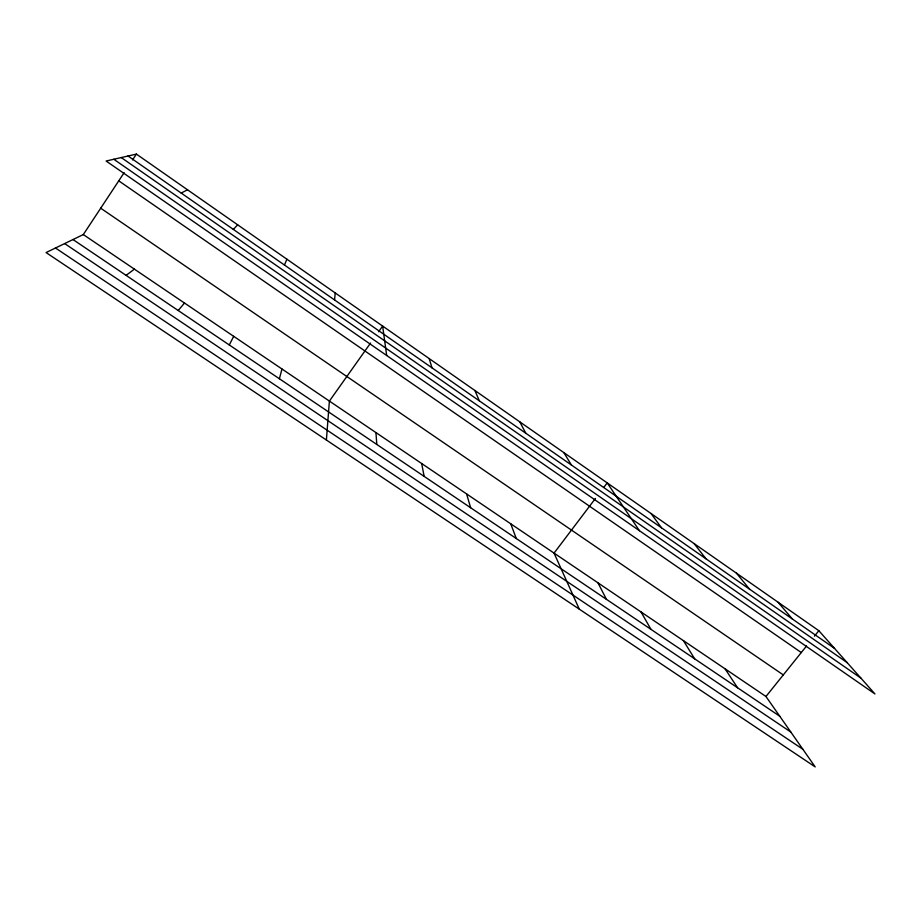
<?xml version="1.0" encoding="UTF-8"?>
<svg xmlns="http://www.w3.org/2000/svg" width="921" height="921" viewBox="0 0 921 921"><rect width="100%" height="100%" fill="white"/><g stroke="black" fill="none" stroke-linecap="round" stroke-linejoin="round"><path stroke-width="1.38" d="M326.391 440.031L329.396 401.084L370.564 343.049M334.576 299.958L335.209 292.936M279.397 378.75L281.987 368.999M284.439 265.018L286.903 259.192M229.283 344.961L233.692 336.326M83.304 234.567L765.961 696.495L815.189 766.905L46.05 252.561L83.304 234.567L124.128 172.699M132.566 159.909L136.4 154.095L818.838 630.701L874.95 693.95L106.122 161.025L136.4 154.095M378.6 331.721L382.629 326.046L386.67 355.483M595.438 498.445L554.062 553.107L579.286 609.149M603.842 487.336L607.204 482.892L639.427 530.692M765.961 696.495L806.543 645.989M814.44 636.158L818.838 630.701M178.202 310.504L184.499 303.044M233.335 229.398L237.687 224.828M126.108 275.367L134.385 269.128M181.207 193.065L187.527 189.795M64.643 243.581L790.84 732.068M55.502 248.002L802.87 749.28M73.001 239.552L779.765 716.227M100.7 208.204L783.299 674.92M118.751 180.838L801.27 652.552M113.813 159.264L860.893 678.109M128.031 156.006L834.553 648.407M121.25 157.56L847.17 662.636M777.992 602.173L792.451 619.073M736.42 573.138L749.59 589.198M694.112 543.586L705.947 558.782M651.043 513.515L661.485 527.791M725.046 668.807L737.594 687.791M683.417 640.636L694.664 658.837M563.882 452.637L571.411 465.013M641.062 611.981L650.951 629.354M519.778 421.841L525.799 433.227M597.948 582.797L606.444 599.329M474.891 390.481L479.334 400.842M510.706 523.773L516.29 538.532M429.174 358.557L431.995 367.847M466.579 493.909L470.643 507.747M421.668 463.516L424.155 476.387M375.941 432.582L376.804 444.452"/></g></svg>
